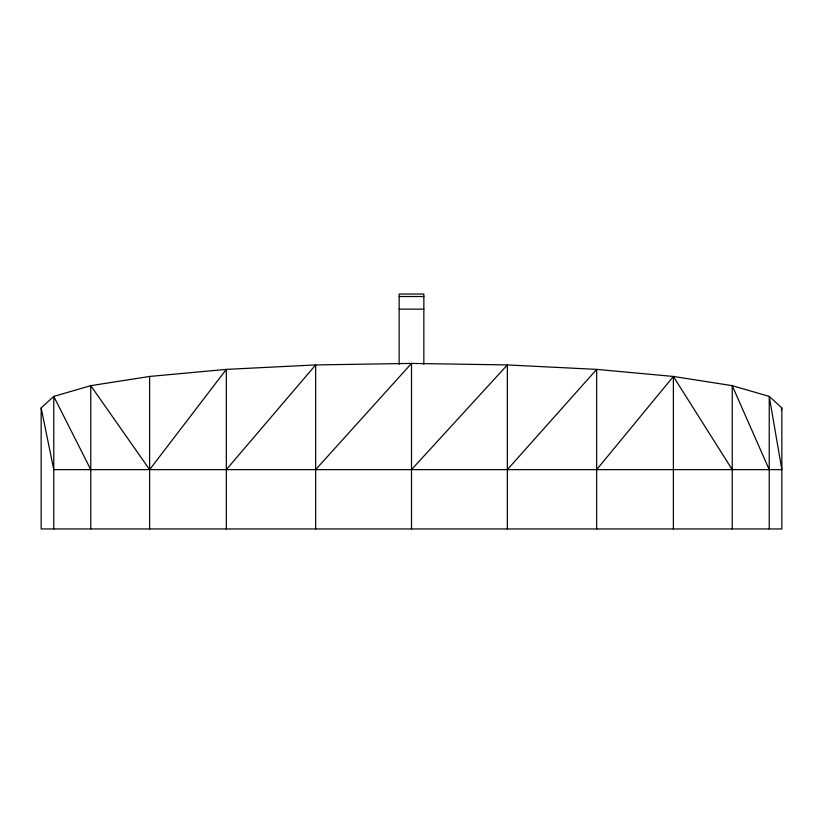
<?xml version="1.0" encoding="UTF-8"?>
<svg xmlns="http://www.w3.org/2000/svg" width="823" height="823" viewBox="0 0 823 823"><rect width="100%" height="100%" fill="white"/><g stroke="black" fill="none" stroke-linecap="round" stroke-linejoin="round"><path stroke-width="1.23" d="M781.336 410.43L781.85 407.91L769.227 396.398L732.233 385.668L673.379 376.45L596.675 369.383L507.349 364.928L411.5 363.416L315.651 364.928L226.325 369.383L149.621 376.45L90.767 385.668L53.773 396.398L41.15 407.91L41.15 528.952L781.85 528.952L781.85 407.91M596.675 469.635L673.379 376.45L732.233 469.635M226.325 469.635L315.651 364.928L315.651 528.952M507.349 469.635L596.675 369.383L596.675 528.952M315.651 469.635L411.5 363.416L411.5 528.952M411.5 469.635L507.349 364.928L507.349 528.952M399.155 296.517L423.845 296.517M399.155 309.15L423.845 309.15M90.767 469.635L53.773 396.398L53.773 528.952M769.227 469.635L732.233 385.668L732.233 528.952M41.15 407.91L53.773 469.635L781.85 469.635L769.227 396.398L769.227 528.952M673.379 376.45L673.379 528.952M423.845 364.301L423.845 294.048L399.155 294.048L399.155 364.301M226.325 528.952L226.325 369.383L149.621 469.635L90.767 385.668L90.767 528.952M149.621 376.45L149.621 528.952"/></g></svg>
